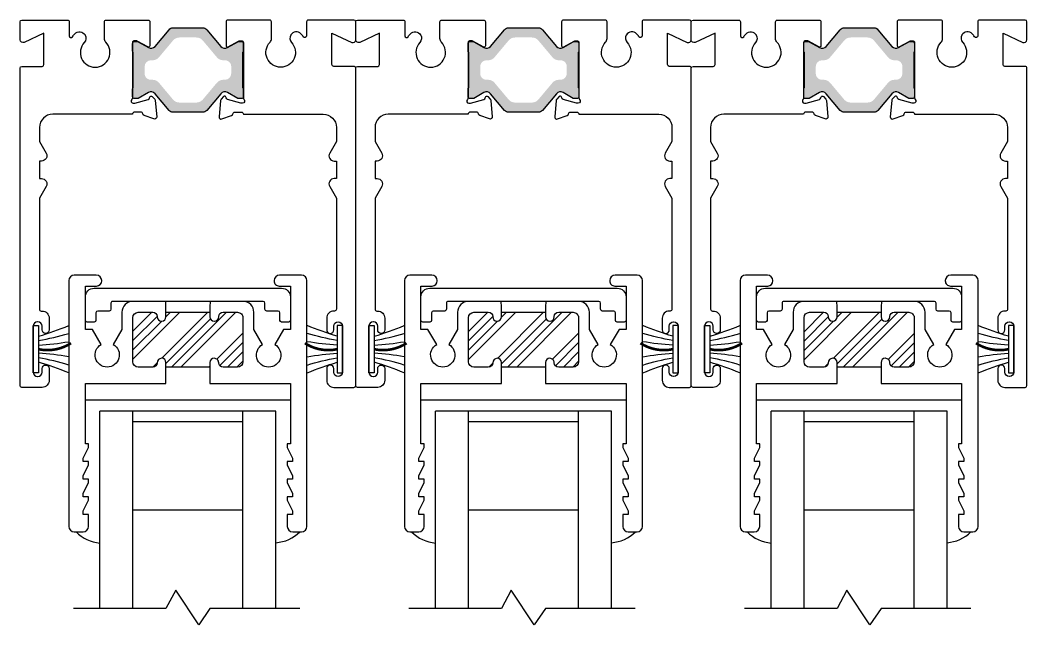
# Model space of a CAD drawing. Extents: x -7.7 to 55.8, y -21.7 to 30.1.
# Drawn here: x 9.72 to 15.45, y 26.68 to 30.12 of the extents above; entities that cross this region are included whole.
import ezdxf

# ---------------------------------------------------------------- set-up
doc = ezdxf.new("R2010")
doc.units = 0
doc.header["$LTSCALE"] = 0.25
doc.header["$MEASUREMENT"] = 0
doc.layers.get('0').update_dxf_attribs({"linetype": 'CONTINUOUS'})
for name, color, linetype in [('FRAME', 1, 'CONTINUOUS'), ('GEOMETRY', 7, 'CONTINUOUS'), ('GLASS-VINYL', 7, 'CONTINUOUS'), ('SEAL', 7, 'CONTINUOUS'), ('VENT', 5, 'CONTINUOUS')]:
    doc.layers.add(name, color=color, linetype=linetype)
doc.styles.get("Standard").update_dxf_attribs({"font": 'simplex.shx'})

# ---------------------------------------------------------------- blocks, each defined once
blk = doc.blocks.new('RALE-SREADER')
at = {"layer": 'GEOMETRY', "color": 1}
blk.add_lwpolyline([(0.1350000000000016, -0.08000000000000185), (0.0699999437849872, -0.08000000000000185, 0.414213562373095), (0.05999994378498741, -0.09000000000000341), (0.05999994378498741, -0.1330000000000027, -0.414213562373095), (0.04999994378498762, -0.1430000000000042), (0.009999999999999787, -0.1430000000000042, -0.414213562373095), (0, -0.1330000000000027), (0, 0, -0.414213562373095), (0.05000000000000071, 0.05000000000000071), (1.115999999999996, 0.05000000000000071, -0.414213562373095), (1.165999999999997, 0), (1.165999999999997, -0.1330000000000027, -0.414213562373095), (1.155999999999997, -0.1430000000000042), (1.116000056215002, -0.1430000000000042, -0.414213562373095), (1.106000056215002, -0.1330000000000027), (1.106000056215002, -0.09000000000000341, 0.414213562373095), (1.096000056215003, -0.08000000000000185), (1.030999999999993, -0.08000000000000185, -0.414213562373095), (1.020999999999994, -0.07000000000000028), (1.020999999999994, -0.03499999999999659, 0.414213562373095), (1.010999999999994, -0.02499999999999858), (0.1549999999999994, -0.02499999999999858, 0.414213562373114), (0.1449999999999996, -0.03499999999999659), (0.1450000000000014, -0.07000000000000028, -0.4142135623731137)], format="xyb", close=True, dxfattribs=at)
blk = doc.blocks.new('3075 TOP RAIL')
h = blk.add_hatch()
h.set_pattern_fill('ANSI34', scale=0.3, style=0)
h.set_pattern_definition([(45, (-1.251662558961418, -5.860402020932271), (-0.1590990257669732, 0.1590990257669732), []), (45, (-1.198629550461418, -5.860402020932271), (-0.1590990257669732, 0.1590990257669732), []), (45, (-1.145596541661418, -5.860402020932271), (-0.1590990257669732, 0.1590990257669732), []), (45, (-1.092563533161418, -5.860402020932271), (-0.1590990257669732, 0.1590990257669732), [])])
h.paths.add_polyline_path([(-0.1250000000000089, 0.3119999999999941), (-0.1250000000000089, 0.2859999999999969, -0.4142135623731111), (-0.1489999999999956, 0.261999999999996), (-0.1510000000000051, 0.261999999999996, -0.4142135623730841), (-0.175000000000006, 0.2859999999999969), (-0.175000000000006, 0.2869999999999875, 0.414213562373095), (-0.2000000000000117, 0.3119999999999932), (-0.2820000000000054, 0.3119999999999932, 0.414213562373095), (-0.3130000000000113, 0.2810000000000015), (-0.3130000000000113, 0.03100000000000147, 0.4142135623730826), (-0.2820000000000054, -4.440892098500626e-15), (-0.2000000000000117, -4.440892098500626e-15, 0.4142135623732927), (-0.174999999999935, 0.02500000000001901, -0.4142135623728921), (-0.1499999999999435, 0.04999999999999272), (-0.1489999999999956, 0.04999999999999272, -0.4142135623730841), (-0.1250000000000089, 0.02599999999999181), (-0.1250000000000058, 0), (0.1249999999999911, 0), (0.1249999999999911, 0.02599999999999181, -0.414213562373095), (0.148999999999992, 0.04999999999999272), (0.1499999999999257, 0.04999999999999272, -0.4142135623732928), (0.1749999999999883, 0.02499999999998437, 0.4142135623728765), (0.199999999999994, -4.440892098500626e-15), (0.2819999999999876, -4.440892098500626e-15, 0.4142135623730866), (0.3129999999999935, 0.03100000000000147), (0.3129999999999935, 0.2810000000000015, 0.4142135623730951), (0.2819999999999876, 0.3119999999999932), (0.199999999999994, 0.3119999999999932, 0.4142135623730951), (0.1749999999999883, 0.2870000000000017), (0.1749999999999883, 0.2859999999999969, -0.414213562373095), (0.1509999999999874, 0.261999999999996), (0.148999999999992, 0.261999999999996, -0.4142135623731057), (0.1249999999999911, 0.2859999999999969), (0.1249999999999911, 0.3119999999999941)])
at = {"color": 7}
for p, q in [((-0.1250000000000053, 0.3119999999999941), (0.1249999999999956, 0.3119999999999941)), ((0.1249999999999982, 0), (-0.1249999999999982, 0))]:
    blk.add_line(p, q, dxfattribs=at)
for points in [[(-0.1489999999999956, 0.04999999999999272), (-0.1499999999999435, 0.04999999999999272, 0.4142135623731003), (-0.174999999999935, 0.02500000000000124, -0.4142135623730846), (-0.2000000000000117, -4.440892098500626e-15), (-0.2820000000000054, -4.440892098500626e-15, -0.4142135623730825), (-0.3130000000000113, 0.03100000000000147), (-0.3130000000000113, 0.2810000000000015, -0.414213562373095), (-0.2820000000000054, 0.3119999999999932), (-0.2000000000000117, 0.3119999999999932, -0.414213562373095), (-0.175000000000006, 0.2869999999999875), (-0.175000000000006, 0.2859999999999969, 0.4142135623730841), (-0.1510000000000051, 0.261999999999996), (-0.1489999999999956, 0.261999999999996, 0.4142135623731111), (-0.1250000000000089, 0.2859999999999969), (-0.1250000000000089, 0.3429999999999849), (-0.1260436310120898, 0.3739999999999908), (-0.1560000000000006, 0.3739999999999908), (-0.3130000000000113, 0.3739999999999908, 0.4142135623730971), (-0.3750000000000089, 0.3119999999999932), (-0.3750000000000089, 0.2144922678357757), (-0.4245000000000037, 0.1287557528611059, -3.732050807568894), (-0.4935000000000063, 0.1287557528611059), (-0.543000000000001, 0.2144922678357757), (-0.5830000000000073, 0.2144922678357757), (-0.5830000000000073, 0.4609999999999799), (-0.5190000000000001, 0.4609999999999799, 0.414213562373095), (-0.4900000000000038, 0.4899999999999762), (-0.4900000000000038, 0.4919999999999858, 0.4142135623730992), (-0.5210000000000097, 0.5229999999999917), (-0.6460000000000097, 0.5229999999999917, 0.4142135623730909), (-0.6770000000000156, 0.4919999999999858), (-0.6770000000000156, -0.9060000000000104, 0.4142135623730909), (-0.6460000000000097, -0.9370000000000163), (-0.5959999999999983, -0.9370000000000163, 0.4142135623730992), (-0.5650000000000066, -0.9060000000000104), (-0.5650000000000066, -0.8370000000000077), (-0.5950000000000077, -0.8370000000000077), (-0.5950000000000077, -0.8170000000000117), (-0.5650000000000066, -0.7570000000000094), (-0.5650000000000066, -0.7369999999999992), (-0.5950000000000077, -0.7369999999999992), (-0.5950000000000077, -0.7170000000000174), (-0.5650000000000066, -0.6570000000000151), (-0.5650000000000066, -0.6370000000000049), (-0.5950000000000077, -0.6370000000000049), (-0.5950000000000077, -0.6170000000000089), (-0.5650000000000066, -0.5570000000000208), (-0.5650000000000066, -0.5370000000000106), (-0.5950000000000077, -0.5370000000000106), (-0.5950000000000077, -0.5170000000000146), (-0.5650000000000066, -0.4570000000000123), (-0.5650000000000066, -0.4370000000000163), (-0.5830000000000073, -0.4370000000000163), (-0.5830000000000073, -0.09400000000001274), (-0.1249999999999947, -0.09400000000001274), (-0.1250000000000089, 0.02599999999999181, 0.4142135623730841)], [(0.5829999999999895, -0.4370000000000163), (0.565000000000003, -0.4370000000000163), (0.565000000000003, -0.4570000000000123), (0.59499999999999, -0.5170000000000146), (0.59499999999999, -0.5370000000000106), (0.565000000000003, -0.5370000000000106), (0.565000000000003, -0.5570000000000208), (0.59499999999999, -0.6170000000000089), (0.59499999999999, -0.6370000000000049), (0.565000000000003, -0.6370000000000049), (0.565000000000003, -0.6570000000000151), (0.59499999999999, -0.7170000000000174), (0.59499999999999, -0.7369999999999992), (0.565000000000003, -0.7369999999999992), (0.565000000000003, -0.7570000000000094), (0.59499999999999, -0.8170000000000117), (0.59499999999999, -0.8370000000000077), (0.565000000000003, -0.8370000000000077), (0.565000000000003, -0.9060000000000104, 0.4142135623731035), (0.5959999999999948, -0.9370000000000163), (0.6459999999999919, -0.9370000000000163, 0.414213562373095), (0.6769999999999978, -0.9060000000000104), (0.6769999999999978, 0.4919999999999858, 0.414213562373095), (0.6459999999999919, 0.5229999999999917), (0.5209999999999919, 0.5229999999999917, 0.414213562373095), (0.489999999999986, 0.4919999999999858), (0.489999999999986, 0.4899999999999762, 0.414213562373095), (0.5189999999999966, 0.4609999999999799), (0.5830000000000037, 0.4609999999999799), (0.5830000000000037, 0.2144922678357615), (0.5429999999999833, 0.2144922678357615), (0.4934999999999885, 0.1287557528611059, -3.732050807568821), (0.4245000000000001, 0.1287557528611059), (0.3749999999999911, 0.2144922678357615), (0.3750000000000053, 0.3119999999999932, 0.414213562373095), (0.3129999999999935, 0.3739999999999908), (0.1559999999999828, 0.3739999999999908), (0.1269563689878961, 0.3739999999999908), (0.1249999999999911, 0.3429999999999849), (0.1249999999999911, 0.2859999999999969, 0.4142135623731058), (0.148999999999992, 0.261999999999996), (0.1509999999999874, 0.261999999999996, 0.414213562373095), (0.1749999999999883, 0.2859999999999969), (0.1749999999999883, 0.2870000000000017, -0.4142135623730951), (0.199999999999994, 0.3119999999999932), (0.2819999999999876, 0.3119999999999932, -0.414213562373095), (0.3129999999999935, 0.2810000000000015), (0.3129999999999935, 0.03100000000000147, -0.4142135623730867), (0.2819999999999876, -4.440892098500626e-15), (0.199999999999994, -4.440892098500626e-15, -0.4142135623730741), (0.1749999999999883, 0.02500000000000124, 0.414213562373095), (0.1499999999999257, 0.04999999999999272), (0.148999999999992, 0.04999999999999272, 0.414213562373095), (0.1249999999999911, 0.02599999999999181), (0.1249999999999911, -0.09400000000001274), (0.5829999999999895, -0.09400000000001274)]]:
    blk.add_lwpolyline(points, format="xyb", close=True)
blk.add_blockref('RALE-SREADER', (-0.5830000000000014, 0.3989999999999894))
blk = doc.blocks.new('3700-HEAD')
h = blk.add_hatch(color=7)
h.dxf.hatch_style = 1
h.paths.add_polyline_path([(1.061323822707466, 2.023597012678121, 0.2216939749053061), (1.038181697357621, 2.034388326019556), (0.8698183026422341, 2.034388326033383, 0.2216939749477652), (0.8466761772876888, 2.023597012692103), (0.7671756660738587, 1.928852497345824, -0.3639701495044677), (0.7289284971606492, 1.922108587029352), (0.671135002898609, 1.95547585547515, 0.1316530883047572), (0.665193685764665, 1.957067833998241), (0.6509259952622444, 1.957067842606301, 0.4142135623734786), (0.6390402913835396, 1.945182138727604), (0.639040300709304, 1.902186165045539, 0.2361684266067066), (0.6430047285520786, 1.894253535861441), (0.6430047285521212, 1.694340671317565, 0.2360679758690442), (0.639040299991585, 1.68641181413525), (0.6390403319993283, 1.643425343938928, 0.4148935497402233), (0.6509228864571953, 1.631515177256421), (0.6651936857648179, 1.631515177256336, 0.1316530883072195), (0.6711350028987858, 1.63310715577942), (0.7289284971605714, 1.666474424225281, -0.3639701495044445), (0.7671756660737955, 1.659730513908914), (0.8466667827400511, 1.564997194489378, 0.2216939749481582), (0.8698089081001172, 1.554205881145624), (1.038191091903486, 1.554205881160176, 0.2216939749024542), (1.061333217252915, 1.564997194501385), (1.140824333909341, 1.659730513908935, -0.3639701495039926), (1.179071502822537, 1.666474424225272), (1.236864997084335, 1.633107155779419, 0.1316530883071739), (1.242806314218301, 1.631515177256336), (1.25707711352592, 1.631515177256421, 0.4142135623712521), (1.26895969999152, 1.643397763722088), (1.26895969925598, 1.686407995726146, 0.2361696624906552), (1.264995271430998, 1.694340671317565), (1.26499527143104, 1.894253535861441, 0.2360679758693688), (1.268959699991598, 1.902182393043775), (1.268959671265475, 1.945152348077763, 0.4149478693164335), (1.257074004720864, 1.957067842606301), (1.2428063070494, 1.957067833998239, 0.1316529348603328), (1.236864997084471, 1.955475855475128), (1.179071502822509, 1.922108587029087, -0.3639701495061961), (1.140824333909447, 1.928852497345507)])
h.paths.add_polyline_path([(1.038444306955399, 1.962400445695025), (1.11881749071998, 1.866614573143527, 0.2216957980130405), (1.155005399299135, 1.849739778885586), (1.164129147798731, 1.849739778885543, -0.4183011198049396), (1.200126360585996, 1.814240745641161), (1.200126360585989, 1.774353461537878, -0.4101377853229674), (1.165118612382249, 1.738854428293468), (1.155005399299135, 1.738854428293421, 0.2216957980129486), (1.11881749071999, 1.721979634035492), (1.038444306955409, 1.626193761483995, -0.2216957979907951), (1.00225639838026, 1.609318967226053), (0.9057436007276616, 1.609318967217868, -0.2216957994918876), (0.8695556919758606, 1.626193761676759), (0.7891825094485665, 1.72197963383441, 0.2216957994703745), (0.7529946007006956, 1.738854428293421), (0.74387091065344, 1.738854428293463, -0.4183016036190713), (0.7078736393971274, 1.774353460722939), (0.7078736393971276, 1.814240746456031, -0.410137763308783), (0.7428813849250437, 1.849739779663157), (0.7529945970683684, 1.849739778885586, 0.2216958196371139), (0.7891825094484669, 1.866614573344478), (0.8695556919758711, 1.96240044550226, -0.2216957994916689), (0.9057436007276386, 1.979275239961139), (1.002256398380237, 1.979275239952954, -0.2216957979908316)], flags=16)
for points in [[(0.1099999999999852, 1.387784609690833), (0.1479807621135194, 1.321999999999996, -0.5773502691896187), (0.1219999999999857, 1.277000000000008), (0.1099999999999852, 1.277000000000008), (0.1099999999999852, 1.177000000000014), (0.1219999999999857, 1.177000000000014, -0.5773502691896415), (0.1479807621135194, 1.131999999999998), (0.1099999999999852, 1.066215390309161), (0.1099999999999852, 0.4340000000000117, 0.4142135623733031), (0.1199999999999761, 0.4240000000000137), (0.1249999999999716, 0.4240000000000137, -0.4142135623734072), (0.1649999999999778, 0.3840000000000146), (0.1649999999999778, 0.3170000000000073, -0.414213562373095), (0.1449999999999818, 0.2970000000000113), (0.1444999999999794, 0.2970000000000113, -0.414213562373095), (0.1249999999999858, 0.3165000000000049), (0.1249999999999716, 0.3375000000000128, 0.4142135623728402), (0.1004999999999825, 0.362000000000009), (0.09949999999997772, 0.3620000000000161, 0.4142135623729252), (0.07499999999998863, 0.3375000000000057), (0.07499999999998863, 0.07650000000001, 0.4142135623729252), (0.09949999999997772, 0.05200000000000671), (0.1004999999999825, 0.05200000000001381, 0.4142135623729252), (0.1249999999999716, 0.07650000000001), (0.1249999999999716, 0.0975000000000179, -0.4142135623732017), (0.1444999999999794, 0.1170000000000044), (0.1454999999999842, 0.1170000000000258, -0.4142135623727748), (0.1649999999999636, 0.0975000000000108), (0.1649999999999778, 0.03000000000000824, -0.4142135623731991), (0.1249999999999716, -0.0099999999999838), (0.009999999999990905, -0.0099999999999838, -0.4142135623726788), (0, 0), (-2.842170943040401e-14, 1.805000000000021, -0.414213562373095), (0.009999999999976694, 1.814999999999998), (0.1249999999999716, 1.815000000000012, 0.4142135623726788), (0.1349999999999625, 1.825000000000031), (0.1349999999999767, 2.003000000000029), (0.02267276954174235, 1.951457849311666, -0.5466243487296897), (-1.4210854715202e-14, 1.966000000000022), (-2.842170943040401e-14, 2.068000000000026, -0.4142135623728869), (0.00999999999995893, 2.078000000000017), (0.2696105213601463, 2.078000000000003, -0.4142135623737194), (0.2796105213601514, 2.067999999999998), (0.2796105213601514, 1.98953418700863, 0.7339412723535294), (0.2978126321386263, 1.983813577008092, -0.03403474851669917), (0.3111879232939394, 2.000453448331555, -0.5057320743497256), (0.3688254908899715, 1.994043740433881), (0.3693494192751494, 1.993136269851206, -0.3275382217185182), (0.3646964847253251, 1.950795388895827, 0.652777520668035), (0.426585771360191, 1.810000000000045, 0.6600274602027022), (0.4873113362390065, 1.952037968349613, -0.1930386204602389), (0.478999037981449, 1.972765814188746), (0.478999037981449, 2.068000000000008, -0.4142135623731341), (0.4889990379814506, 2.078000000000008), (0.7273387152418813, 2.078000000000003, -0.4142135623735113), (0.7373387152418793, 2.067999999999989), (0.737338715241652, 1.932502119615666, -0.5855240683165699), (0.7253633531343304, 1.925781859821829), (0.6655931390299124, 1.959265754330705, 0.1378721067450506), (0.6594400428837481, 1.960995311654974), (0.6507324371330334, 1.960995311655187, 0.4142135623732712), (0.638922490118393, 1.949185364640348), (0.6389224901184924, 1.635655061886915, -0.2134217652852489), (0.6349858411131528, 1.626852447107687, 0.6885002580720195), (0.6428591391229794, 1.606239885314388), (0.6491776281125432, 1.606239885314174, 0.06554346281316337), (0.6522342673213508, 1.60664229950067), (0.7280610674315575, 1.626960029354713, 0.2679491924334644), (0.7364119610508943, 1.635310922974675), (0.7376069913660395, 1.639770836826422, -0.577350269187636), (0.7507792756648719, 1.643300339766704), (0.765098957401154, 1.628980658030677, -0.1763269807095989), (0.7685130703828555, 1.621659069114465), (0.7766602648774814, 1.528536209919572, -0.548618786623735), (0.7608560185060789, 1.516409185153627), (0.7053164651803634, 1.536623929389002, -0.2637246696262264), (0.6977589915646298, 1.545487575343294, 0.3595082375527455), (0.6861622781778216, 1.555063448250385), (0.6507324371330334, 1.555063448250614, 0.4142135623732713), (0.6389224901181656, 1.543253501235775), (0.1849999999999739, 1.543253501235704, 0.4142135623731504), (0.1099999999999994, 1.468253501235772), (0.1099999999999994, 1.388038110926594)], [(1.797999999999988, 1.387784609690833), (1.760019237886453, 1.321999999999996, 0.5773502691896187), (1.785999999999987, 1.277000000000008), (1.797999999999988, 1.277000000000008), (1.797999999999988, 1.177000000000014), (1.785999999999987, 1.177000000000014, 0.5773502691896415), (1.760019237886453, 1.131999999999998), (1.797999999999988, 1.066215390309161), (1.797999999999988, 0.4340000000000117, -0.4142135623733031), (1.787999999999997, 0.4240000000000137), (1.783000000000001, 0.4240000000000137, 0.4142135623734072), (1.742999999999995, 0.3840000000000146), (1.742999999999995, 0.3170000000000073, 0.414213562373095), (1.762999999999991, 0.2970000000000113), (1.763499999999993, 0.2970000000000113, 0.414213562373095), (1.782999999999987, 0.3165000000000049), (1.783000000000001, 0.3375000000000128, -0.4142135623728402), (1.80749999999999, 0.362000000000009), (1.808499999999995, 0.3620000000000161, -0.4142135623729252), (1.832999999999984, 0.3375000000000057), (1.832999999999984, 0.07650000000001, -0.4142135623729252), (1.808499999999995, 0.05200000000000671), (1.80749999999999, 0.05200000000001381, -0.4142135623729252), (1.783000000000001, 0.07650000000001), (1.783000000000001, 0.0975000000000179, 0.4142135623732017), (1.763499999999993, 0.1170000000000044), (1.762499999999989, 0.1170000000000258, 0.4142135623727748), (1.743000000000009, 0.0975000000000108), (1.742999999999995, 0.03000000000000824, 0.4142135623731991), (1.783000000000001, -0.0099999999999838), (1.897999999999982, -0.0099999999999838, 0.4142135623726788), (1.907999999999973, 0), (1.908000000000001, 1.805000000000021, 0.414213562373095), (1.897999999999996, 1.814999999999998), (1.783000000000001, 1.815000000000012, -0.4142135623726788), (1.77300000000001, 1.825000000000031), (1.772999999999996, 2.003000000000029), (1.88532723045823, 1.951457849311666, 0.5466243487296897), (1.907999999999987, 1.966000000000022), (1.908000000000001, 2.068000000000026, 0.4142135623728869), (1.898000000000014, 2.078000000000017), (1.638389478639827, 2.078000000000003, 0.4142135623737194), (1.628389478639821, 2.067999999999998), (1.628389478639821, 1.98953418700863, -0.7339412723535294), (1.610187367861347, 1.983813577008092, 0.03403474851669917), (1.596812076706033, 2.000453448331555, 0.5057320743497256), (1.539174509110001, 1.994043740433881), (1.538650580724823, 1.993136269851206, 0.3275382217185182), (1.543303515274648, 1.950795388895827, -0.652777520668035), (1.481414228639782, 1.810000000000045, -0.6600274602027022), (1.420688663760966, 1.952037968349613, 0.1930386204602389), (1.429000962018524, 1.972765814188746), (1.429000962018524, 2.068000000000008, 0.4142135623731341), (1.419000962018522, 2.078000000000008), (1.180661284758092, 2.078000000000003, 0.4142135623735113), (1.170661284758094, 2.067999999999989), (1.170661284758321, 1.932502119615666, 0.5855240683165699), (1.182636646865642, 1.925781859821829), (1.24240686097006, 1.959265754330705, -0.1378721067450506), (1.248559957116225, 1.960995311654974), (1.257267562866939, 1.960995311655187, -0.4142135623732712), (1.26907750988158, 1.949185364640348), (1.26907750988148, 1.635655061886915, 0.2134217652852489), (1.27301415888682, 1.626852447107687, -0.6885002580720195), (1.265140860876993, 1.606239885314388), (1.25882237188743, 1.606239885314174, -0.06554346281316337), (1.255765732678622, 1.60664229950067), (1.179938932568415, 1.626960029354713, -0.2679491924334644), (1.171588038949078, 1.635310922974675), (1.170393008633933, 1.639770836826422, 0.577350269187636), (1.157220724335101, 1.643300339766704), (1.142901042598819, 1.628980658030677, 0.1763269807095989), (1.139486929617117, 1.621659069114465), (1.131339735122491, 1.528536209919572, 0.548618786623735), (1.147143981493894, 1.516409185153627), (1.202683534819609, 1.536623929389002, 0.2637246696262264), (1.210241008435343, 1.545487575343294, -0.3595082375527455), (1.221837721822151, 1.555063448250385), (1.257267562866939, 1.555063448250614, -0.4142135623732713), (1.269077509881807, 1.543253501235775), (1.722999999999999, 1.543253501235704, -0.4142135623731504), (1.797999999999973, 1.468253501235772), (1.797999999999973, 1.388038110926594)]]:
    blk.add_lwpolyline(points, format="xyb")
at = {"color": 7}
blk.add_lwpolyline([(0.7289284971606591, 1.922108587029346, 0.3639701495037725), (0.7671756660738183, 1.928852497345776), (0.8466761772877192, 2.023597012692139, -0.2216939749458995), (0.8698183026420665, 2.034388326033383), (1.038181697357906, 2.034388326019556, -0.2216939749019481), (1.061323822707401, 2.023597012678199), (1.140824333909471, 1.928852497345478, 0.363970149503774), (1.179071502822318, 1.922108587028976), (1.236864997084602, 1.955475855475203, -0.1316530883066159), (1.242806314218647, 1.957067833998241), (1.257059699991522, 1.957067833998256, -0.4142135623726596), (1.268959699991534, 1.945196443456968), (1.268959699991598, 1.90218239304382, -0.23606797587055), (1.26499527143104, 1.894253535861441), (1.264995271430998, 1.694340671317565, -0.2360679758707013), (1.268959699991534, 1.686411814135187), (1.26895969999152, 1.643397763722039, -0.41421356237292), (1.257077113525803, 1.631515177256421), (1.242806314218647, 1.631515177256336, -0.1316530883065768), (1.236864997084659, 1.633107155779232), (1.17907150282246, 1.666474424225317, 0.3639701495037401), (1.1408243339093, 1.659730513908887), (1.061333217252944, 1.564997194501419, -0.2216939749019308), (1.038191091903592, 1.554205881160176), (0.869808908079527, 1.554205881145624, -0.2216939749053818), (0.846666782729983, 1.564997194501377), (0.7671756660738183, 1.659730513908887, 0.3639701495038271), (0.7289284971606591, 1.666474424225331), (0.6711350028984597, 1.633107155779232, -0.1316530883065768), (0.6651936857644714, 1.631515177256336), (0.650922886457316, 1.631515177256421, -0.41421356237292), (0.6390402999915921, 1.643397763722039), (0.639040299991585, 1.686411814135187, -0.2360679758707014), (0.6430047285521212, 1.694340671317565), (0.6430047285520786, 1.894253535861441, -0.2360679758705498), (0.639040299991521, 1.90218239304382), (0.639040299991585, 1.945196443456968, -0.4142135623726595), (0.650940299991575, 1.957067833998256), (0.6651936857644714, 1.957067833998241, -0.1316530883066175), (0.6711350028985166, 1.955475855475203)], format="xyb", close=True, dxfattribs=at)
blk = doc.blocks.new('*U204')
for centre, radius, start, end in [((-0.3363546849529105, 1.374598471469489), 1.351062180895753, 285.7333345206381, 293.4368222990368), ((-0.2136054874142197, 1.458218265125338), 1.429724515284343, 279.8102808079562, 286.8579121550302), ((-0.03791698734263801, 1.393678669770485), 1.371857557905367, 272.8377203361979, 280.0301119370517), ((-0.0379169873426226, -1.39367866977049), 1.37185755790537, 79.96988806294885, 87.16227966380276), ((-0.213605487414201, -1.458218265125351), 1.429724515284351, 73.14208784497039, 80.18971919204454), ((-0.3363546849528987, -1.374598471469492), 1.351062180895752, 66.56317770096366, 74.26666547936257)]:
    blk.add_arc(centre, radius, start, end)
at = {"layer": 'SEAL'}
blk.add_lwpolyline([(1.759824107611761e-15, -0.1350000000000016), (1.653273178848947e-17, 0.1350000000000016), (0.03000000000000293, 0.1350000000000016), (0.0300000000000029, -0.1350000000000016)], close=True, dxfattribs=at)
at = {"layer": 'SEAL', "const_width": 0.015}
blk.add_lwpolyline([(0.0300000000000058, -6.661338147750939e-16, 0.199044311851115), (0.2141162525664099, 0.03424964009469297)], format="xyb", dxfattribs=at)
at = {"flags": 9}
for tag, p in [('MANUFACTURER_PART_#', (8.517492267046123e-16, -0.1988058451557535)), ('FLEETWOOD_PART_#', (-0.0005562457240841923, -0.2486722113120052))]:
    blk.add_attdef(tag, p, '', height=0.03125, dxfattribs=at)

msp = doc.modelspace()

# ---------------------------------------------------------------- linework, layer by layer
at = {"layer": 'GLASS-VINYL'}
for p, q in [((11.26145229496238, 27.95745453733882), (10.09545229496237, 27.95745453733882)), ((13.16945229496238, 27.95745453733882), (12.00345229496236, 27.95745453733882)), ((15.07745229496238, 27.95745453733885), (13.91145229496237, 27.95745453733885)), ((10.17841592968144, 26.77175101892128), (10.17841592968146, 27.89545453733882)), ((11.17841592968146, 27.89545453733882), (10.17841592968146, 27.89545453733882)), ((10.36591592968144, 26.77175101892128), (10.36591592968146, 27.89545453733882)), ((10.99091592968144, 26.77175101892128), (10.99091592968146, 27.89545453733882)), ((11.17841592968144, 26.77175101892128), (11.17841592968146, 27.89545453733882)), ((12.08641592968144, 26.77175101892128), (12.08641592968146, 27.89545453733882)), ((13.08641592968146, 27.89545453733882), (12.08641592968146, 27.89545453733882)), ((12.27391592968144, 26.77175101892128), (12.27391592968146, 27.89545453733882)), ((12.89891592968144, 26.77175101892128), (12.89891592968146, 27.89545453733882)), ((13.08641592968144, 26.77175101892128), (13.08641592968146, 27.89545453733882)), ((13.99441592968144, 26.7717510189213), (13.99441592968146, 27.89545453733885)), ((14.99441592968146, 27.89545453733885), (13.99441592968146, 27.89545453733885)), ((14.18191592968144, 26.7717510189213), (14.18191592968146, 27.89545453733885)), ((14.80691592968144, 26.7717510189213), (14.80691592968146, 27.89545453733885)), ((14.99441592968144, 26.7717510189213), (14.99441592968146, 27.89545453733885)), ((10.99091592968146, 27.83345453733882), (10.36591592968146, 27.83345453733882)), ((12.89891592968146, 27.83345453733882), (12.27391592968146, 27.83345453733882)), ((14.80691592968146, 27.83345453733885), (14.18191592968146, 27.83345453733885)), ((10.99091592968146, 27.33245453733882), (10.36591592968146, 27.33245453733882)), ((12.89891592968146, 27.33245453733882), (12.27391592968146, 27.33245453733882)), ((14.80691592968146, 27.33245453733885), (14.18191592968146, 27.33245453733885))]:
    msp.add_line(p, q, dxfattribs=at)
for points in [[(11.31380247551338, 26.77175101892128), (10.80345229496201, 26.77175101892128), (10.73977712939337, 26.67948956266788), (10.60926408799011, 26.87601694748626), (10.55345229496201, 26.77175101892128), (10.02693387580539, 26.77175101892128)], [(13.22180247551338, 26.77175101892128), (12.71145229496201, 26.77175101892128), (12.64777712939337, 26.67948956266788), (12.51726408799011, 26.87601694748626), (12.46145229496201, 26.77175101892128), (11.93493387580539, 26.77175101892128)], [(15.12980247551338, 26.7717510189213), (14.61945229496201, 26.7717510189213), (14.55577712939337, 26.67948956266791), (14.42526408799011, 26.87601694748629), (14.36945229496201, 26.7717510189213), (13.84293387580539, 26.7717510189213)]]:
    msp.add_lwpolyline(points, dxfattribs=at)
for centre, start, end in [((10.19676696449286, 27.36235718919707), 224.9356274764871, 265.1822568661418), ((11.16210626493395, 27.3644594804655), 274.2807547195023, 314.2526423149494), ((12.10476696449286, 27.36235718919707), 224.9356274764871, 265.1822568661418), ((13.07010626493395, 27.3644594804655), 274.2807547195023, 314.2526423149494), ((14.01276696449286, 27.36235718919709), 224.9356274764871, 265.1822568661418), ((14.97810626493395, 27.36445948046552), 274.2807547195023, 314.2526423149494)]:
    msp.add_arc(centre, 0.2185, start, end, dxfattribs=at)

# ---------------------------------------------------------------- block references
at = {"layer": 'FRAME'}
for p in [(9.724452294962525, 28.0398931364963), (11.63245229496253, 28.03989313649627), (13.54045229496253, 28.03989313649624)]:
    msp.add_blockref('3700-HEAD', p, dxfattribs=at)
at = {"layer": 'SEAL'}
for p in [(9.799452294962514, 28.2468931364963), (11.70745229496251, 28.24689313649628), (13.61545229496252, 28.24689313649625)]:
    msp.add_blockref('*U204', p, dxfattribs=at)
at = {"layer": 'SEAL', "xscale": -1}
for p in [(11.55745229496251, 28.2468931364963), (13.46545229496251, 28.24689313649628), (15.37345229496251, 28.24689313649625)]:
    msp.add_blockref('*U204', p, dxfattribs=at)
at = {"layer": 'VENT'}
for p in [(10.67845229496258, 28.14495453733884), (12.58645229496258, 28.14495453733884), (14.49445229496258, 28.14495453733887)]:
    msp.add_blockref('3075 TOP RAIL', p, dxfattribs=at)

doc.saveas('drawing.dxf')
